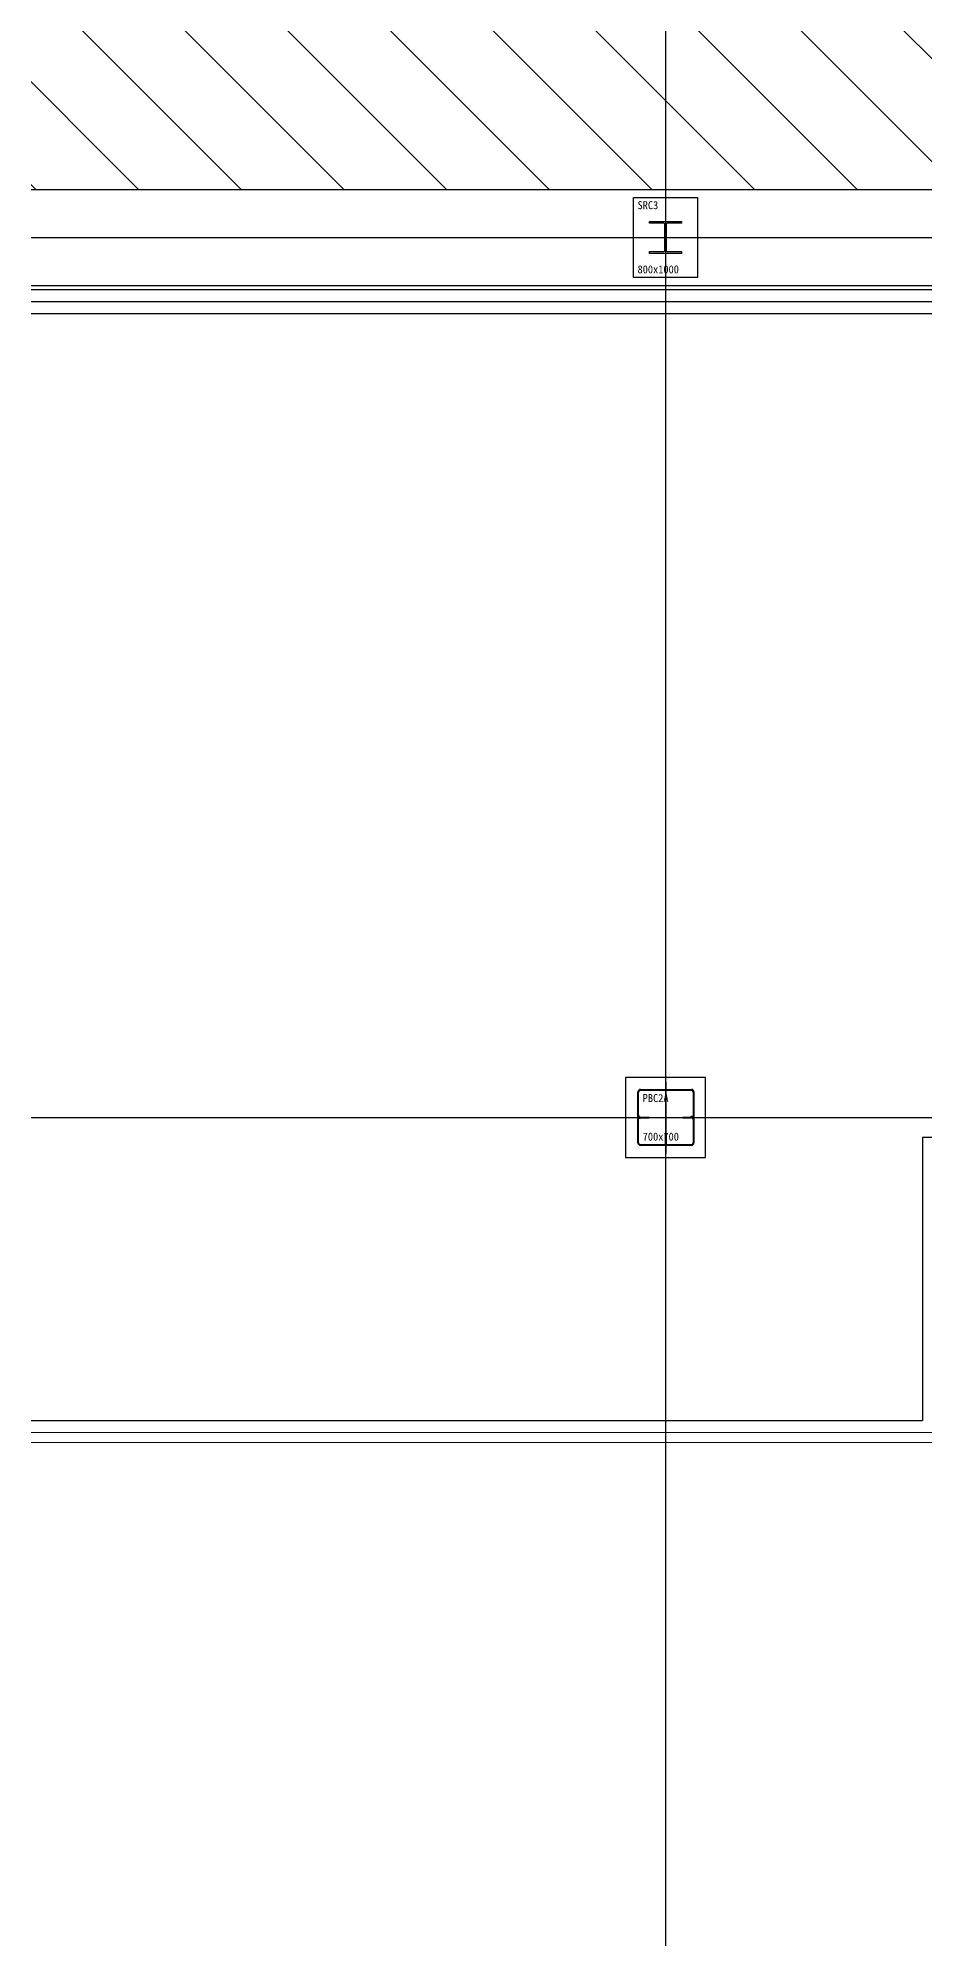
# Model space of a CAD drawing. Extents: x 152195838 to 160350639, y 364657247 to 370318102.
# Drawn here: x 157607106 to 157618189, y 365049763 to 365073523 of the extents above; entities that cross this region are included whole.
import ezdxf

# ---------------------------------------------------------------- set-up
doc = ezdxf.new("R2010")
doc.units = 0
doc.header["$MEASUREMENT"] = 0
doc.linetypes.add('DASHED', pattern=[0.75, 0.5, -0.25])
doc.layers.get('0').update_dxf_attribs({"linetype": 'CONTINUOUS'})
doc.layers.get('Defpoints').update_dxf_attribs({"linetype": 'CONTINUOUS'})
for name, color, linetype in [('-S-foundation txt', 3, 'CONTINUOUS'), ('4A.TEC 마감선 1', 6, 'CONTINUOUS'), ('4A.TEC 벽체 1', 2, 'CONTINUOUS'), ('4A.TEC 벽체 2', 3, 'CONTINUOUS'), ('4A.TEC 벽체 3', 4, 'CONTINUOUS'), ('4A.TEC 벽체 4', 7, 'CONTINUOUS'), ('COL', 2, 'CONTINUOUS'), ('H-Beam', 4, 'CONTINUOUS'), ('main-sec$0$㈜SE&C 해치 1', 250, 'CONTINUOUS'), ('P-BOX', 3, 'CONTINUOUS')]:
    doc.layers.add(name, color=color, linetype=linetype)
doc.layers.add('DEFPOINT', color=135, linetype='CONTINUOUS', plot=False)
doc.styles.add('돋움체', font='')
doc.styles.get('돋움체').set_extended_font_data('DotumChe')

# ---------------------------------------------------------------- blocks, each defined once
blk = doc.blocks.new('A$C111325cc')
at = {"layer": 'DEFPOINT'}
for p, q in [((171276, 244000), (171276, 0)), ((0, 174063), (324969, 174063)), ((0, 163063), (324969, 163063))]:
    blk.add_line(p, q, dxfattribs=at)
blk = doc.blocks.new('SRC3(B2~1F)')
at = {"layer": 'COL', "ltscale": 5}
blk.add_lwpolyline([(0, 1000), (800, 1000), (800, 0), (0, 0)], close=True, dxfattribs=at)
at = {"layer": 'H-Beam'}
blk.add_lwpolyline([(371, 321, 0.414214), (393, 343), (393, 657, 0.414214), (371, 679), (200, 679), (200, 700), (600, 700), (600, 679), (428, 679, 0.414214), (406, 657), (406, 343, 0.414214), (428, 321), (600, 321), (600, 300), (200, 300), (200, 321)], format="xyb", close=True, dxfattribs=at)
at = {"layer": 'DEFPOINT', "style": '돋움체'}
for s, p in [('SRC3', (50, 852)), ('800x1000', (50, 50))]:
    blk.add_text(s, height=100, dxfattribs=at).set_placement(p)
blk = doc.blocks.new('PBC2A(B2F)')
at = {"layer": 'P-BOX'}
h = blk.add_hatch(color=3, dxfattribs=at)
h.dxf.hatch_style = 1
h.paths.add_polyline_path([(100, 477), (100, 446), (132, 446, -0.414214)])
h.paths.add_polyline_path([(800, 454), (768, 454, -0.414214), (800, 423)])
at = {"layer": 'Defpoints', "color": 1, "ltscale": 50}
for p, q in [((450, 900), (450, 0)), ((0, 450), (900, 450))]:
    blk.add_line(p, q, dxfattribs=at)
at = {"layer": 'P-BOX', "color": 3, "ltscale": 50}
for p, q in [((446, 791), (446, 651)), ((454, 651), (454, 791)), ((446, 651), (454, 651)), ((100, 446), (240, 446)), ((132, 454), (240, 454)), ((240, 454), (240, 446)), ((446, 109), (446, 249)), ((446, 249), (454, 249)), ((454, 249), (454, 109)), ((660, 454), (800, 454)), ((660, 454), (660, 446)), ((660, 446), (768, 446))]:
    blk.add_line(p, q, dxfattribs=at)
for points in [[(100, 132), (100, 768)], [(109, 477), (109, 768)], [(132, 800), (768, 800)], [(132, 791), (768, 791)], [(791, 768), (791, 454)], [(800, 768), (800, 132)], [(109, 132), (109, 446)], [(109, 446), (134, 446), (134, 436), (109, 436), (109, 446)], [(766, 464), (791, 464), (791, 454), (766, 454), (766, 464)], [(791, 423), (791, 132)], [(768, 109), (132, 109)], [(768, 100), (132, 100)]]:
    blk.add_lwpolyline(points, dxfattribs=at)
for centre, radius, start, end in [((132, 768), 31.5, 90, 180), ((132, 768), 22.5, 90, 180), ((768, 768), 31.5, 0, 90), ((768, 768), 22.5, 0, 90), ((132, 477), 31.5, 180, 270), ((132, 477), 22.5, 180, 270), ((768, 423), 31.5, 0, 90), ((768, 423), 22.5, 0, 90), ((132, 132), 31.5, 180, 270), ((132, 132), 22.5, 180, 270), ((768, 132), 31.5, 270, 0), ((768, 132), 22.5, 270, 0)]:
    blk.add_arc(centre, radius, start, end, dxfattribs=at)
at = {"layer": 'DEFPOINT', "style": '돋움체'}
for s, p in [('PBC2A', (160, 642)), ('700x700', (160, 160))]:
    blk.add_text(s, height=100, dxfattribs=at).set_placement(p)
blk = doc.blocks.new('B2FCOL')
at = {"layer": '-S-foundation txt', "linetype": 'DASHED'}
for name, p in [('SRC3(B2~1F)', (35100, 88000)), ('PBC2A(B2F)', (35054.5, 77050))]:
    blk.add_blockref(name, p, dxfattribs=at)

msp = doc.modelspace()

# ---------------------------------------------------------------- hatches: boundary and pattern name
at = {"layer": 'main-sec$0$㈜SE&C 해치 1'}
h = msp.add_hatch(dxfattribs=at)
h.set_pattern_fill('ANSI31', color=251, scale=285.714286, angle=270, style=0)
h.set_pattern_definition([(315, (167934299.2, 373642717), (641.446866, 641.446866), [])])
h.paths.add_polyline_path([(157579347.0046, 365077827.9747), (157644820.1396, 365079334.8445), (157664042.5442, 365082614.214), (157696300.9706, 365092461.5735), (157705878.9325, 365092105.9642), (157722062.2091, 365086751.0783), (157728111.4764, 365084753.4938), (157731823.7159, 364928876.8543), (157710998.2248, 364927732.8969), (157693187.2422, 364933748.3889), (157684865.6224, 364932705.433), (157670060.5684, 364932110.3845), (157644818.6969, 364926640.3086), (157618543.7022, 364929061.0921), (157600633.8117, 364941582.8082), (157589338.5413, 364948408.6889), (157552797.2672, 364967940.5057), (157558910.4219, 364979377.3558), (157559004.7387, 364979553.8094), (157553965.823, 364982431.8958), (157579347.0046, 364982431.8958), (157670597.0046, 364982431.8958), (157670597.0046, 365071631.8958), (157579347.0046, 365071631.8958)])

# ---------------------------------------------------------------- linework, layer by layer
at = {"layer": '4A.TEC 마감선 1'}
msp.add_line((157592547.0046, 365070081.8958), (157669197.0046, 365070081.8958), dxfattribs=at)
at = {"layer": '4A.TEC 벽체 1'}
for p, q in [((157579347.0046, 365071631.8958), (157670547.0046, 365071631.8958)), ((157579347.0046, 365070431.8958), (157669647.0046, 365070431.8958))]:
    msp.add_line(p, q, dxfattribs=at)
at = {"layer": '4A.TEC 벽체 2', "linetype": 'Continuous'}
for p, q in [((157592547.0046, 365070381.8958), (157669497.0046, 365070381.8958)), ((157592547.0046, 365070231.8958), (157669347.0046, 365070231.8958))]:
    msp.add_line(p, q, dxfattribs=at)
at = {"layer": '4A.TEC 벽체 3', "flags": 128}
msp.add_lwpolyline([(157615447.0046, 365060531.8958), (157614447.0046, 365060531.8958), (157614447.0046, 365059531.8958), (157615447.0046, 365059531.8958)], close=True, dxfattribs=at)
for points in [[(157625697.0046, 365056241.8958), (157625697.0046, 365059531.8958), (157626451.5046, 365059531.8958), (157626451.5046, 365060529.8958), (157625451.5046, 365060531.8958), (157625451.5046, 365059781.8958), (157618157.0046, 365059781.8958), (157618157.0046, 365056241.8958)], [(157592572.0046, 365059531.8958), (157592572.0046, 365056241.8958), (157618157.0046, 365056241.8958)]]:
    msp.add_lwpolyline(points, dxfattribs=at)
at = {"layer": '4A.TEC 벽체 4', "color": 251, "lineweight": 0, "ltscale": 15}
for points in [[(157592297.0046, 365055966.8958), (157624047.0046, 365055966.8958)], [(157592422.0046, 365056091.8958), (157619507.0046, 365056091.8958)]]:
    msp.add_lwpolyline(points, dxfattribs=at)

# ---------------------------------------------------------------- block references
msp.add_blockref('B2FCOL', (157579447.0046, 364982531.8958))
at = {"layer": 'DEFPOINT'}
msp.add_blockref('A$C111325cc', (157443670.7413, 364896968.7328), dxfattribs=at)

doc.saveas('drawing.dxf')
